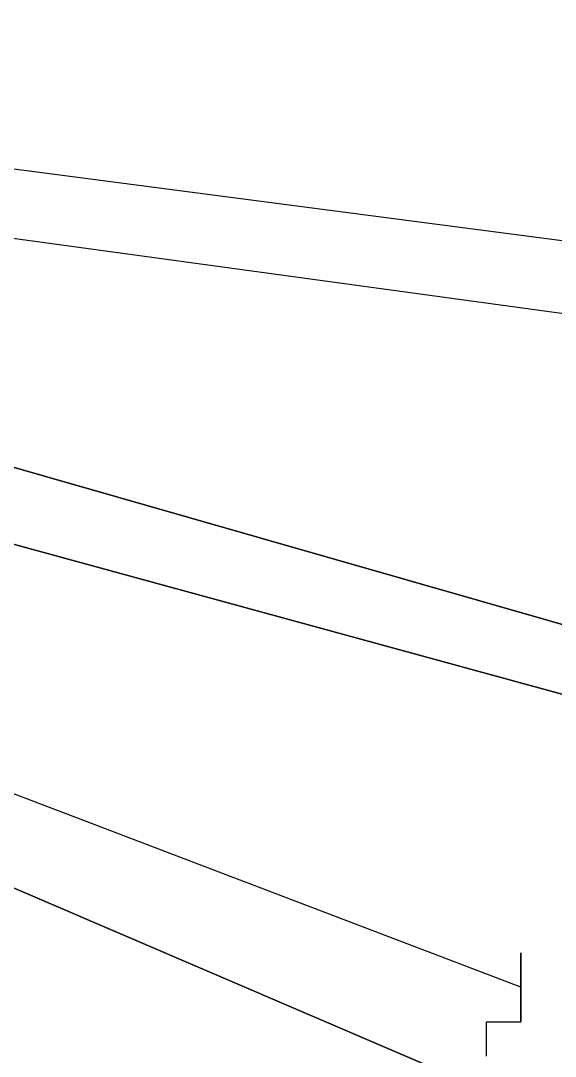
# Model space of a CAD drawing. Header units: inches. Extents: x 3324238 to 135265466, y -1036581 to 20094598.
# Drawn here: x 3353734.961 to 3353736.21, y -519028.489 to -519026.072 of the extents above; entities that cross this region are included whole.
import ezdxf

# ---------------------------------------------------------------- set-up
doc = ezdxf.new("R2010")
doc.units = ezdxf.units.IN
doc.header["$MEASUREMENT"] = 0
doc.layers.add('PDF_Geometry', color=7, linetype='Continuous')

msp = doc.modelspace()

# ---------------------------------------------------------------- linework, layer by layer
at = {"layer": 'PDF_Geometry', "color": 32, "lineweight": 13, "true_color": 0xdd6e00}
msp.add_lwpolyline([(3353740.2386, -519026.0718, 1.00015), (3353717.3563, -519026.0718), (3353717.3563, -519077.0734)], format="xyb", dxfattribs=at)
at = {"layer": 'PDF_Geometry', "lineweight": 25}
for points in [[(3353736.5323, -519026.7969), (3353734.7597, -519026.5552), (3353734.6792, -519026.5552), (3353734.6792, -519026.4746), (3353734.6792, -519026.394), (3353734.6792, -519026.3135), (3353734.6792, -519026.394), (3353734.6792, -519026.3135), (3353734.6792, -519026.2329), (3353734.6792, -519026.3135), (3353734.5986, -519026.3135), (3353734.5986, -519026.2329), (3353734.5986, -519026.3135), (3353734.5986, -519026.2329), (3353734.5986, -519026.3135), (3353734.5986, -519026.394), (3353734.518, -519026.4746), (3353734.518, -519026.3941)], [(3353736.6129, -519026.6358), (3353734.7597, -519026.394), (3353734.7597, -519026.3135)], [(3353736.3711, -519027.522), (3353734.6792, -519027.0386), (3353734.5986, -519027.0386), (3353734.5986, -519027.1192), (3353734.5986, -519027.1998), (3353734.5986, -519027.1192), (3353734.5986, -519027.0386), (3353734.6791, -519027.0386), (3353734.6791, -519026.9581)], [(3353734.6792, -519027.0386), (3353736.3712, -519027.5221)], [(3353734.5986, -519027.1998), (3353736.3711, -519027.6832), (3353734.5986, -519027.1998)], [(3353736.0489, -519028.5695), (3353734.3569, -519027.8443), (3353734.3569, -519027.7638), (3353734.3569, -519027.6832), (3353734.3569, -519027.7638), (3353734.3569, -519027.6832), (3353734.3569, -519027.6026), (3353734.3569, -519027.6832), (3353734.3569, -519027.7638), (3353734.3569, -519027.8443), (3353734.3569, -519027.7638), (3353734.3569, -519027.8443), (3353734.3569, -519027.7638), (3353734.3569, -519027.6832), (3353734.3569, -519027.6026), (3353734.3569, -519027.6832), (3353734.3569, -519027.6026), (3353734.3569, -519027.6832), (3353734.3569, -519027.7638), (3353734.3569, -519027.8443), (3353736.0489, -519028.5695)], [(3353736.0489, -519028.4889), (3353736.0489, -519028.4083), (3353736.1294, -519028.4083), (3353736.1294, -519028.3278), (3353734.4374, -519027.6832)], [(3353736.1294, -519028.3278), (3353734.4374, -519027.6832)]]:
    msp.add_lwpolyline(points, dxfattribs=at)
msp.add_lwpolyline([(3353736.1294, -519028.2472), (3353736.1294, -519028.3278), (3353736.1294, -519028.4083), (3353736.1294, -519028.3278)], close=True, dxfattribs=at)

doc.saveas('drawing.dxf')
